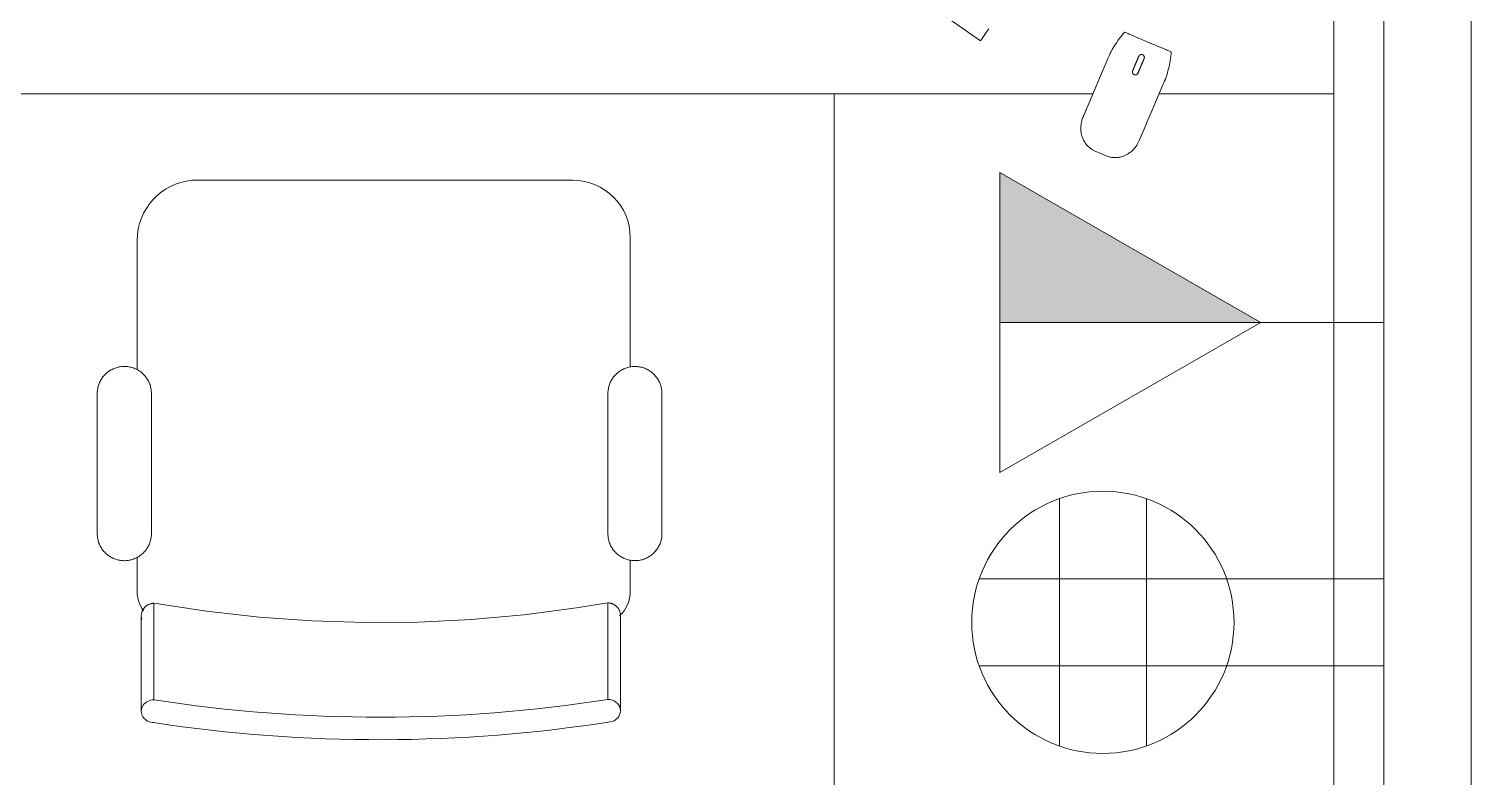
# Model space of a CAD drawing. Header units: inches. Extents: x 1 to 4637, y -664 to 702.
# Drawn here: x 2008 to 2065.8, y 352.1 to 382 of the extents above; entities that cross this region are included whole.
import ezdxf

# ---------------------------------------------------------------- set-up
doc = ezdxf.new("R2010")
doc.units = ezdxf.units.IN
doc.header["$MEASUREMENT"] = 0
for name, color, linetype, lineweight in [('A-ANNO-NOTE', 131, 'Continuous', 20), ('I-FURN', 30, 'Continuous', 9), ('I-WALL', 2, 'Continuous', 9)]:
    doc.layers.add(name, color=color, linetype=linetype, lineweight=lineweight)

# ---------------------------------------------------------------- blocks, each defined once
blk = doc.blocks.new('Desk - Group 1 - No Side Chairs-V6-New Construction - Tel_Data_Elec Plan')
at = {"layer": 'I-FURN'}
for p, q in [((0, 0), (0, 36)), ((20, 36), (20, 0)), ((29.07, 24.236), (29.07, 20.373)), ((47.241, 20.39), (47.241, 24.251)), ((28.169, 19.914), (28.169, 18.658)), ((47.912, 18.542), (47.912, 19.914)), ((26.9, 17.598), (26.9, 11.99)), ((29.064, 11.99), (29.064, 17.598)), ((47.343, 17.598), (47.343, 11.99)), ((49.512, 11.99), (49.512, 17.598)), ((47.912, 5.862), (47.912, 11.043)), ((28.169, 10.929), (28.169, 5.752)), ((30.467, 3.454), (45.717, 3.454)), ((9.334, 2.384), (9.116, 2.476)), ((9.551, 2.291), (9.334, 2.384)), ((7.777, 1.839), (7.605, 1.435)), ((9.852, 0.481), (10.024, 0.885)), ((6.996, 0), (0, 0)), ((0, -30), (0, 0)), ((0, 0), (6.996, 0)), ((20, 0), (9.648, 0)), ((9.648, 0), (72, 0)), ((7.223, -1.986), (7.44, -2.078)), ((7.44, -2.078), (7.658, -2.17)), ((13.887, -2.498), (14.109, -2.181)), ((14.109, -2.181), (14.15, -2.123)), ((28.985, -12.511), (14.15, -2.123)), ((13.811, -2.607), (13.887, -2.498))]:
    blk.add_line(p, q, dxfattribs=at)
at = {"layer": 'I-FURN', "flags": 128}
for points in [[(28.563, 24.692), (28.563, 24.057), (28.563, 23.477), (28.563, 22.953), (28.563, 22.487), (28.563, 22.079), (28.563, 21.73), (28.563, 21.44), (28.563, 21.21), (28.563, 21.04), (28.563, 20.931), (28.563, 20.882), (28.563, 20.879)], [(47.748, 20.896), (47.748, 20.926), (47.748, 21.017), (47.748, 21.168), (47.748, 21.38), (47.748, 21.652), (47.748, 21.983), (47.748, 22.372), (47.748, 22.82), (47.748, 23.326), (47.748, 23.889), (47.748, 24.507), (47.748, 24.708)], [(28.563, 20.879), (28.563, 20.909), (28.563, 21), (28.563, 21.081)], [(29.07, 20.371), (29.05, 20.372), (29.03, 20.373), (29.009, 20.375), (28.989, 20.378), (28.969, 20.382), (28.949, 20.386), (28.93, 20.391), (28.91, 20.397), (28.891, 20.404), (28.872, 20.411), (28.854, 20.42), (28.836, 20.429), (28.818, 20.438), (28.801, 20.449), (28.784, 20.46), (28.767, 20.472), (28.751, 20.484), (28.735, 20.497), (28.72, 20.511), (28.706, 20.525), (28.692, 20.54), (28.679, 20.556), (28.666, 20.571), (28.654, 20.588), (28.643, 20.605), (28.632, 20.622), (28.623, 20.64), (28.613, 20.658), (28.605, 20.676), (28.597, 20.695), (28.59, 20.714), (28.584, 20.733), (28.579, 20.753), (28.574, 20.773), (28.57, 20.793), (28.567, 20.813), (28.565, 20.833), (28.563, 20.853), (28.563, 20.873), (28.563, 20.879)], [(47.241, 20.389), (45.141, 20.708), (43.031, 20.943), (40.912, 21.094), (38.79, 21.16), (36.666, 21.141), (34.545, 21.037), (32.43, 20.848), (30.324, 20.575), (29.07, 20.371)], [(47.748, 20.896), (47.747, 20.876), (47.746, 20.855), (47.744, 20.835), (47.741, 20.815), (47.738, 20.795), (47.733, 20.775), (47.728, 20.756), (47.722, 20.736), (47.715, 20.717), (47.708, 20.698), (47.699, 20.68), (47.69, 20.662), (47.681, 20.644), (47.67, 20.626), (47.659, 20.609), (47.647, 20.593), (47.635, 20.577), (47.622, 20.561), (47.608, 20.546), (47.594, 20.532), (47.579, 20.518), (47.564, 20.505), (47.548, 20.492), (47.531, 20.48), (47.515, 20.469), (47.497, 20.458), (47.48, 20.448), (47.462, 20.439), (47.443, 20.431), (47.424, 20.423), (47.405, 20.416), (47.386, 20.41), (47.366, 20.404), (47.347, 20.4), (47.327, 20.396), (47.307, 20.393), (47.287, 20.391), (47.266, 20.389), (47.246, 20.389), (47.241, 20.389)], [(47.748, 21.098), (47.748, 20.972), (47.748, 20.906), (47.748, 20.896)], [(29.064, 17.598), (29.063, 17.642), (29.061, 17.685), (29.056, 17.728), (29.05, 17.771), (29.043, 17.813), (29.033, 17.856), (29.022, 17.897), (29.009, 17.939), (28.995, 17.98), (28.979, 18.02), (28.961, 18.059), (28.942, 18.098), (28.921, 18.136), (28.899, 18.173), (28.875, 18.209), (28.85, 18.245), (28.823, 18.279), (28.796, 18.312), (28.766, 18.344), (28.736, 18.375), (28.704, 18.404), (28.671, 18.432), (28.638, 18.459), (28.603, 18.485), (28.567, 18.509), (28.53, 18.532), (28.492, 18.553), (28.453, 18.572), (28.414, 18.59), (28.374, 18.607), (28.333, 18.622), (28.292, 18.635), (28.251, 18.647), (28.208, 18.657), (28.166, 18.665), (28.123, 18.671), (28.08, 18.676), (28.037, 18.679), (27.994, 18.68), (27.95, 18.68), (27.907, 18.678), (27.864, 18.674), (27.821, 18.668), (27.778, 18.661), (27.736, 18.652), (27.694, 18.642), (27.653, 18.629), (27.612, 18.615), (27.571, 18.6), (27.532, 18.582), (27.493, 18.564), (27.454, 18.543), (27.417, 18.521), (27.381, 18.498), (27.345, 18.473), (27.311, 18.447), (27.277, 18.42), (27.245, 18.391), (27.214, 18.361), (27.184, 18.329), (27.155, 18.297), (27.128, 18.263), (27.102, 18.229), (27.078, 18.193), (27.055, 18.156), (27.033, 18.119), (27.013, 18.08), (26.995, 18.041), (26.978, 18.001), (26.962, 17.961), (26.949, 17.92), (26.937, 17.878), (26.926, 17.836), (26.918, 17.794), (26.911, 17.751), (26.905, 17.708), (26.902, 17.665), (26.9, 17.622), (26.9, 17.598)], [(49.512, 17.598), (49.511, 17.642), (49.508, 17.685), (49.504, 17.728), (49.498, 17.771), (49.49, 17.814), (49.481, 17.856), (49.469, 17.898), (49.457, 17.939), (49.442, 17.98), (49.426, 18.021), (49.408, 18.06), (49.389, 18.099), (49.368, 18.137), (49.346, 18.174), (49.322, 18.211), (49.297, 18.246), (49.27, 18.28), (49.243, 18.313), (49.213, 18.345), (49.183, 18.376), (49.151, 18.406), (49.118, 18.434), (49.084, 18.461), (49.049, 18.486), (49.013, 18.511), (48.976, 18.533), (48.938, 18.554), (48.9, 18.574), (48.86, 18.592), (48.82, 18.609), (48.78, 18.624), (48.738, 18.637), (48.697, 18.649), (48.654, 18.658), (48.612, 18.667), (48.569, 18.673), (48.526, 18.678), (48.483, 18.681), (48.439, 18.682), (48.396, 18.682), (48.353, 18.68), (48.309, 18.676), (48.266, 18.67), (48.224, 18.663), (48.181, 18.654), (48.139, 18.643), (48.098, 18.631), (48.057, 18.617), (48.016, 18.601), (47.976, 18.584), (47.937, 18.565), (47.899, 18.545), (47.862, 18.523), (47.825, 18.5), (47.79, 18.475), (47.755, 18.449), (47.722, 18.421), (47.689, 18.392), (47.658, 18.362), (47.628, 18.331), (47.599, 18.298), (47.572, 18.264), (47.546, 18.23), (47.522, 18.194), (47.499, 18.157), (47.477, 18.12), (47.457, 18.081), (47.438, 18.042), (47.421, 18.002), (47.406, 17.962), (47.392, 17.92), (47.38, 17.879), (47.37, 17.837), (47.361, 17.794), (47.354, 17.751), (47.349, 17.708), (47.346, 17.665), (47.344, 17.622), (47.343, 17.598)], [(26.9, 11.99), (26.901, 11.947), (26.903, 11.904), (26.908, 11.861), (26.914, 11.818), (26.921, 11.775), (26.931, 11.733), (26.942, 11.691), (26.955, 11.65), (26.969, 11.609), (26.985, 11.569), (27.003, 11.529), (27.022, 11.49), (27.043, 11.452), (27.065, 11.415), (27.089, 11.379), (27.114, 11.344), (27.141, 11.31), (27.168, 11.277), (27.198, 11.245), (27.228, 11.214), (27.26, 11.184), (27.293, 11.156), (27.326, 11.129), (27.361, 11.104), (27.397, 11.08), (27.434, 11.057), (27.472, 11.036), (27.511, 11.016), (27.55, 10.998), (27.59, 10.982), (27.631, 10.967), (27.672, 10.953), (27.713, 10.942), (27.756, 10.932), (27.798, 10.924), (27.841, 10.917), (27.884, 10.912), (27.927, 10.909), (27.97, 10.908), (28.014, 10.908), (28.057, 10.911), (28.1, 10.914), (28.143, 10.92), (28.186, 10.927), (28.228, 10.936), (28.27, 10.947), (28.311, 10.959), (28.352, 10.973), (28.393, 10.989), (28.432, 11.006), (28.471, 11.025), (28.509, 11.045), (28.547, 11.067), (28.583, 11.09), (28.619, 11.115), (28.653, 11.141), (28.687, 11.169), (28.719, 11.198), (28.75, 11.228), (28.78, 11.259), (28.809, 11.292), (28.836, 11.325), (28.862, 11.36), (28.886, 11.396), (28.909, 11.432), (28.931, 11.47), (28.951, 11.508), (28.969, 11.547), (28.986, 11.587), (29.002, 11.628), (29.015, 11.669), (29.027, 11.71), (29.038, 11.752), (29.046, 11.795), (29.053, 11.837), (29.059, 11.88), (29.062, 11.923), (29.064, 11.967), (29.064, 11.99)], [(47.343, 11.99), (47.344, 11.947), (47.347, 11.903), (47.351, 11.86), (47.357, 11.817), (47.365, 11.775), (47.375, 11.732), (47.386, 11.69), (47.398, 11.649), (47.413, 11.608), (47.429, 11.568), (47.447, 11.528), (47.466, 11.489), (47.487, 11.451), (47.509, 11.414), (47.533, 11.378), (47.558, 11.343), (47.585, 11.308), (47.613, 11.275), (47.642, 11.243), (47.672, 11.212), (47.704, 11.183), (47.737, 11.155), (47.771, 11.128), (47.806, 11.102), (47.842, 11.078), (47.879, 11.055), (47.917, 11.034), (47.955, 11.014), (47.995, 10.996), (48.035, 10.98), (48.075, 10.965), (48.117, 10.952), (48.158, 10.94), (48.201, 10.93), (48.243, 10.922), (48.286, 10.915), (48.329, 10.91), (48.372, 10.907), (48.416, 10.906), (48.459, 10.906), (48.502, 10.909), (48.546, 10.912), (48.589, 10.918), (48.631, 10.925), (48.674, 10.934), (48.716, 10.945), (48.757, 10.957), (48.798, 10.971), (48.839, 10.987), (48.879, 11.004), (48.918, 11.023), (48.956, 11.044), (48.993, 11.065), (49.03, 11.089), (49.066, 11.114), (49.1, 11.14), (49.134, 11.167), (49.166, 11.196), (49.197, 11.226), (49.227, 11.258), (49.256, 11.29), (49.283, 11.324), (49.309, 11.359), (49.333, 11.395), (49.356, 11.431), (49.378, 11.469), (49.398, 11.507), (49.417, 11.546), (49.434, 11.586), (49.449, 11.627), (49.463, 11.668), (49.475, 11.71), (49.485, 11.752), (49.494, 11.794), (49.501, 11.837), (49.506, 11.88), (49.51, 11.923), (49.511, 11.967), (49.512, 11.99)], [(7.777, 1.839), (7.696, 1.648), (7.605, 1.435), (7.481, 1.142), (7.31, 0.739), (7.094, 0.23), (6.842, -0.363)], [(9.089, -1.317), (9.341, -0.724), (9.557, -0.215), (9.728, 0.189), (9.852, 0.481), (9.943, 0.694), (10.024, 0.885)], [(7.717, -1.126), (7.713, -1.138), (7.708, -1.15), (7.703, -1.161), (7.698, -1.173), (7.693, -1.184), (7.688, -1.196), (7.683, -1.207), (7.679, -1.218), (7.674, -1.229), (7.669, -1.24), (7.665, -1.25), (7.66, -1.261), (7.656, -1.271), (7.652, -1.281), (7.648, -1.291), (7.644, -1.3), (7.64, -1.309), (7.636, -1.318), (7.632, -1.327), (7.629, -1.335), (7.625, -1.343), (7.622, -1.351), (7.619, -1.358), (7.616, -1.365), (7.613, -1.371), (7.611, -1.377), (7.608, -1.383), (7.606, -1.388), (7.604, -1.393), (7.602, -1.398), (7.601, -1.402), (7.599, -1.405), (7.598, -1.408), (7.597, -1.411), (7.596, -1.413), (7.595, -1.415), (7.594, -1.416), (7.594, -1.417), (7.594, -1.418)], [(7.841, -0.835), (7.841, -0.836), (7.841, -0.836), (7.84, -0.837), (7.839, -0.839), (7.839, -0.841), (7.837, -0.844), (7.836, -0.847), (7.835, -0.85), (7.833, -0.854), (7.831, -0.858), (7.829, -0.863), (7.827, -0.868), (7.825, -0.874), (7.822, -0.88), (7.819, -0.886), (7.817, -0.893), (7.814, -0.9), (7.81, -0.908), (7.807, -0.915), (7.804, -0.924), (7.8, -0.932), (7.796, -0.941), (7.792, -0.95), (7.788, -0.959), (7.784, -0.969), (7.78, -0.979), (7.776, -0.989), (7.771, -1), (7.767, -1.01), (7.762, -1.021), (7.758, -1.032), (7.753, -1.043), (7.748, -1.054), (7.743, -1.066), (7.738, -1.077), (7.734, -1.088), (7.729, -1.1), (7.724, -1.112), (7.719, -1.123), (7.717, -1.126)], [(7.795, -0.943), (7.799, -0.934), (7.803, -0.926), (7.806, -0.918), (7.809, -0.91), (7.813, -0.902), (7.816, -0.895), (7.819, -0.888), (7.821, -0.881), (7.824, -0.875), (7.826, -0.87), (7.829, -0.864), (7.831, -0.86), (7.833, -0.855), (7.834, -0.851), (7.836, -0.848), (7.837, -0.844), (7.838, -0.842), (7.839, -0.84), (7.84, -0.838), (7.841, -0.836), (7.841, -0.836), (7.841, -0.835)], [(7.841, -0.835), (7.843, -0.831), (7.845, -0.827), (7.847, -0.823), (7.85, -0.819), (7.852, -0.815), (7.855, -0.811), (7.858, -0.807), (7.861, -0.804), (7.864, -0.8), (7.867, -0.797), (7.871, -0.794), (7.874, -0.791), (7.878, -0.788), (7.882, -0.785), (7.885, -0.783), (7.889, -0.78), (7.893, -0.778), (7.898, -0.776), (7.902, -0.774), (7.906, -0.772), (7.911, -0.771), (7.915, -0.769), (7.919, -0.768), (7.924, -0.767), (7.929, -0.766), (7.933, -0.765), (7.938, -0.765), (7.942, -0.764), (7.947, -0.764), (7.952, -0.764), (7.956, -0.765), (7.961, -0.765), (7.966, -0.766), (7.97, -0.766), (7.975, -0.767), (7.979, -0.769), (7.984, -0.77), (7.988, -0.771), (7.993, -0.773), (7.997, -0.775), (8.001, -0.777), (8.005, -0.779), (8.009, -0.782), (8.013, -0.784), (8.017, -0.787), (8.021, -0.79), (8.024, -0.793), (8.028, -0.796), (8.031, -0.799), (8.034, -0.802), (8.037, -0.806), (8.04, -0.809), (8.043, -0.813), (8.046, -0.817), (8.048, -0.821), (8.05, -0.825), (8.053, -0.829), (8.055, -0.833), (8.056, -0.838), (8.058, -0.842), (8.059, -0.846), (8.061, -0.851), (8.062, -0.855), (8.063, -0.86), (8.064, -0.865), (8.064, -0.869), (8.064, -0.874), (8.065, -0.878), (8.065, -0.883), (8.064, -0.888), (8.064, -0.892), (8.064, -0.897), (8.063, -0.902), (8.062, -0.906), (8.061, -0.911), (8.059, -0.915), (8.058, -0.92), (8.056, -0.924), (8.055, -0.926)], [(7.932, -1.217), (7.937, -1.206), (7.942, -1.194), (7.947, -1.183), (7.952, -1.171), (7.956, -1.16), (7.961, -1.148), (7.966, -1.137), (7.971, -1.126), (7.975, -1.115), (7.98, -1.104), (7.984, -1.093), (7.989, -1.083), (7.993, -1.073), (7.997, -1.063), (8.002, -1.053), (8.006, -1.044), (8.01, -1.034), (8.013, -1.025), (8.017, -1.017), (8.02, -1.009), (8.024, -1.001), (8.027, -0.993), (8.03, -0.986), (8.033, -0.979), (8.036, -0.972), (8.038, -0.966), (8.041, -0.961), (8.043, -0.955), (8.045, -0.951), (8.047, -0.946), (8.049, -0.942), (8.05, -0.939), (8.052, -0.935), (8.053, -0.933), (8.054, -0.931), (8.054, -0.929), (8.055, -0.927), (8.055, -0.927), (8.055, -0.926)], [(8.055, -0.926), (8.055, -0.927), (8.055, -0.927), (8.055, -0.928), (8.054, -0.93), (8.053, -0.932), (8.052, -0.935), (8.051, -0.938), (8.049, -0.941), (8.048, -0.945), (8.046, -0.949), (8.044, -0.954), (8.041, -0.959), (8.039, -0.965), (8.037, -0.971), (8.034, -0.977), (8.031, -0.984), (8.028, -0.991), (8.025, -0.999), (8.021, -1.006), (8.018, -1.015), (8.014, -1.023), (8.011, -1.032)], [(7.808, -1.509), (7.806, -1.513), (7.804, -1.517), (7.802, -1.521), (7.8, -1.525), (7.797, -1.529), (7.794, -1.533), (7.792, -1.536), (7.789, -1.54), (7.785, -1.543), (7.782, -1.547), (7.779, -1.55), (7.775, -1.553), (7.771, -1.556), (7.768, -1.559), (7.764, -1.561), (7.76, -1.564), (7.756, -1.566), (7.752, -1.568), (7.747, -1.57), (7.743, -1.572), (7.739, -1.573), (7.734, -1.575), (7.73, -1.576), (7.725, -1.577), (7.721, -1.578), (7.716, -1.579), (7.711, -1.579), (7.707, -1.579), (7.702, -1.579), (7.698, -1.579), (7.693, -1.579), (7.688, -1.579), (7.684, -1.578), (7.679, -1.577), (7.674, -1.576), (7.67, -1.575), (7.665, -1.574), (7.661, -1.572), (7.657, -1.571), (7.652, -1.569), (7.648, -1.567), (7.644, -1.565), (7.64, -1.562), (7.636, -1.56), (7.632, -1.557), (7.629, -1.554), (7.625, -1.551), (7.622, -1.548), (7.618, -1.545), (7.615, -1.542), (7.612, -1.538), (7.609, -1.534), (7.606, -1.531), (7.604, -1.527), (7.601, -1.523), (7.599, -1.519), (7.597, -1.515), (7.595, -1.511), (7.593, -1.506), (7.591, -1.502), (7.59, -1.497), (7.589, -1.493), (7.587, -1.488), (7.587, -1.484), (7.586, -1.479), (7.585, -1.475), (7.585, -1.47), (7.585, -1.465), (7.585, -1.461), (7.585, -1.456), (7.585, -1.451), (7.586, -1.447), (7.587, -1.442), (7.587, -1.438), (7.589, -1.433), (7.59, -1.429), (7.591, -1.424), (7.593, -1.42), (7.594, -1.418)], [(7.594, -1.418), (7.594, -1.417), (7.594, -1.417), (7.595, -1.415), (7.595, -1.414), (7.596, -1.412), (7.597, -1.409), (7.599, -1.406), (7.6, -1.403), (7.602, -1.399), (7.604, -1.395), (7.606, -1.39), (7.608, -1.385), (7.61, -1.379), (7.613, -1.373), (7.615, -1.367), (7.618, -1.36), (7.621, -1.353), (7.625, -1.345), (7.628, -1.337), (7.631, -1.329), (7.635, -1.321), (7.639, -1.312), (7.643, -1.303), (7.647, -1.293), (7.651, -1.284), (7.655, -1.274), (7.659, -1.264), (7.664, -1.253), (7.668, -1.243), (7.673, -1.232)], [(7.808, -1.509), (7.808, -1.508), (7.809, -1.508), (7.809, -1.506), (7.81, -1.505), (7.811, -1.503), (7.812, -1.5), (7.813, -1.497), (7.815, -1.494), (7.816, -1.49), (7.818, -1.486), (7.82, -1.481), (7.822, -1.476), (7.825, -1.47), (7.827, -1.464), (7.83, -1.458), (7.833, -1.451), (7.836, -1.444), (7.839, -1.436), (7.842, -1.428), (7.846, -1.42), (7.849, -1.412), (7.853, -1.403), (7.857, -1.394), (7.861, -1.384), (7.865, -1.375), (7.869, -1.365), (7.874, -1.355), (7.878, -1.344), (7.882, -1.334), (7.887, -1.323), (7.892, -1.312), (7.896, -1.301), (7.901, -1.29), (7.906, -1.278), (7.911, -1.267), (7.916, -1.255), (7.921, -1.244), (7.926, -1.232), (7.931, -1.221), (7.932, -1.217)], [(7.888, -1.32), (7.884, -1.331), (7.879, -1.341), (7.875, -1.352), (7.87, -1.362), (7.866, -1.372), (7.862, -1.382), (7.858, -1.391), (7.854, -1.4), (7.85, -1.409), (7.847, -1.418), (7.843, -1.426), (7.84, -1.434), (7.837, -1.442), (7.834, -1.449), (7.831, -1.456), (7.828, -1.462), (7.825, -1.468), (7.823, -1.474), (7.821, -1.479), (7.819, -1.484), (7.817, -1.489), (7.815, -1.493), (7.813, -1.496), (7.812, -1.499), (7.811, -1.502), (7.81, -1.504), (7.809, -1.506), (7.809, -1.507), (7.808, -1.508), (7.808, -1.509)]]:
    blk.add_lwpolyline(points, dxfattribs=at)
at = {"layer": 'I-FURN'}
for centre, radius, start, end in [((29.488, 19.914), 1.319, 132.18734, 180), ((46.594, 19.914), 1.319, 360, 35.72267), ((45.493, 5.862), 2.419, 275.31931, 360), ((30.467, 5.752), 2.298, 180, 270)]:
    blk.add_arc(centre, radius, start, end, dxfattribs=at)
for centre, major_axis, ratio, start_param, end_param in [((38.205, -22.806), (54.092, 0), 0.899459, 1.402966, 1.74368), ((29.07, 24.692), (0.507, 0), 0.899459, 1.913366, 4.712389), ((38.205, -22.806), (53.092, 0), 0.899459, 1.399774, 1.74371), ((47.241, 24.708), (-0.507, 0), 0.899459, 1.570796, 4.712389), ((29.07, 21.081), (0.507, 0), 0.99468, 2.996027, 3.185649), ((47.241, 21.098), (-0.507, 0), 0.99468, 2.879793, 3.141593)]:
    blk.add_ellipse(centre, major_axis=major_axis, ratio=ratio, start_param=start_param, end_param=end_param, dxfattribs=at)
for points, knots in [([(9.116, 2.476), (9.061, 2.499), (8.948, 2.535), (8.772, 2.554), (8.595, 2.54), (8.404, 2.488), (8.21, 2.389), (8.027, 2.237), (7.88, 2.049), (7.807, 1.912), (7.777, 1.839)], [-1, -1, -1, -1, -0.892857, -0.785714, -0.678571, -0.571429, -0.428571, -0.285714, -0.142857, 0, 0, 0, 0]), ([(10.024, 0.885), (10.047, 0.939), (10.077, 1.023), (10.104, 1.136), (10.119, 1.224), (10.128, 1.313), (10.13, 1.43), (10.113, 1.598), (10.05, 1.806), (9.929, 2.011), (9.76, 2.181), (9.625, 2.259), (9.551, 2.291)], [-1, -1, -1, -1, -0.892857, -0.839286, -0.785714, -0.732143, -0.678571, -0.571429, -0.428571, -0.285714, -0.142857, 0, 0, 0, 0]), ([(6.51, -1.683), (6.551, -1.7), (6.642, -1.739), (6.784, -1.8), (6.912, -1.854), (7.046, -1.911), (7.15, -1.955), (7.223, -1.986)], [-1, -1, -1, -1, -0.75, -0.5, -0.375, -0.25, 0, 0, 0, 0]), ([(7.658, -2.17), (7.73, -2.201), (7.834, -2.245), (7.968, -2.302), (8.096, -2.356), (8.238, -2.417), (8.33, -2.455), (8.37, -2.473)], [-1, -1, -1, -1, -0.75, -0.625, -0.5, -0.25, 0, 0, 0, 0])]:
    blk.add_open_spline(points, degree=3, knots=knots, dxfattribs=at)
for points in [[(6.842, -0.363), (6.748, -0.571), (6.598, -0.998), (6.527, -1.451), (6.51, -1.683)], [(8.37, -2.473), (8.526, -2.299), (8.802, -1.934), (9.005, -1.529), (9.089, -1.317)]]:
    blk.add_open_spline(points, degree=3, dxfattribs=at)

msp = doc.modelspace()

# ---------------------------------------------------------------- hatches: boundary and pattern name
at = {"layer": 'A-ANNO-NOTE', "lineweight": 9}
msp.add_hatch(color=256, dxfattribs=at).paths.add_polyline_path([(2057.367, 370.272), (2046.908, 376.272), (2046.908, 370.272), (2053.821, 370.272)], flags=0)

# ---------------------------------------------------------------- linework, layer by layer
at = {"layer": 'A-ANNO-NOTE'}
for p, q in [((2046.908, 376.272), (2046.908, 370.272)), ((2057.367, 370.272), (2046.908, 376.272)), ((2046.908, 376.272), (2046.908, 364.272)), ((2057.367, 370.272), (2046.908, 376.272)), ((2046.908, 370.272), (2057.367, 370.272)), ((2062.286, 370.272), (2046.908, 370.272)), ((2057.367, 370.272), (2046.908, 364.272)), ((2049.298, 363.221), (2049.298, 353.316)), ((2052.782, 363.221), (2052.782, 353.316)), ((2062.286, 360.011), (2046.087, 360.011)), ((2062.286, 356.526), (2046.087, 356.526))]:
    msp.add_line(p, q, dxfattribs=at)
msp.add_circle((2051.04, 358.269), 5.25, dxfattribs=at)
at = {"layer": 'I-WALL', "color": 250, "lineweight": 20}
for p, q in [((2065.786, 195.397), (2065.786, 466.022)), ((2062.286, 462.522), (2062.286, 318.022))]:
    msp.add_line(p, q, dxfattribs=at)

# ---------------------------------------------------------------- block references
at = {"layer": 'I-FURN', "rotation": 180}
msp.add_blockref('Desk - Group 1 - No Side Chairs-V6-New Construction - Tel_Data_Elec Plan', (2060.286, 379.419), dxfattribs=at)

doc.saveas('drawing.dxf')
